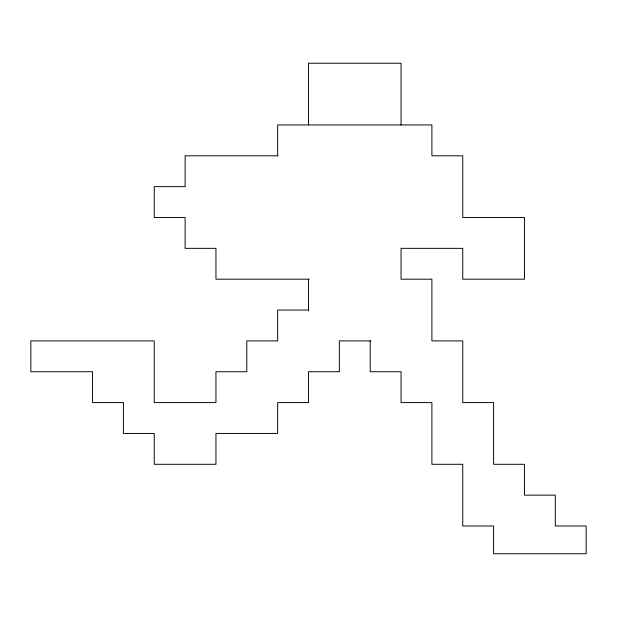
<?xml version="1.0" encoding="UTF-8"?>
<svg xmlns="http://www.w3.org/2000/svg" width="617" height="617" viewBox="0 0 617 617"><rect width="100%" height="100%" fill="white"/><g stroke="black" fill="none" stroke-linecap="round" stroke-linejoin="round"><path stroke-width="0.93" d="M277.889 155.792L185.1 155.792L185.1 186.642L154.25 186.642L154.25 217.493L185.1 217.493L185.1 248.343L215.95 248.343L215.95 279.192L309.217 279.192M308.5 310.043L277.65 310.043L277.65 340.892L246.8 340.892L246.8 371.743L215.95 371.743L215.95 402.592L154.25 402.592L154.25 340.892L30.85 340.892L30.85 371.743L92.55 371.743L92.55 402.592L123.4 402.592L123.4 433.442L154.25 433.442L154.25 464.293L215.95 464.293L215.95 433.442L277.65 433.442L277.65 402.592L308.5 402.592L308.5 371.743L339.35 371.743L339.35 340.892L370.832 340.892M401.05 124.942L401.05 63.242L308.5 63.242L308.5 124.942M370.2 340.892L370.2 371.743L401.05 371.743L401.05 402.592L431.9 402.592L431.9 464.293L462.75 464.293L462.75 525.992L493.6 525.992L493.6 553.758L586.15 553.758L586.15 525.992L555.3 525.992L555.3 495.142L524.45 495.142L524.45 464.293L493.6 464.293L493.6 402.592L462.75 402.592L462.75 340.892L431.9 340.892L431.9 279.192L401.05 279.192L401.05 248.343L462.75 248.343L462.75 279.192L524.45 279.192L524.45 217.493L462.75 217.493L462.75 155.792L431.9 155.792L431.9 124.942L277.65 124.942L277.65 155.792M308.5 279.192L308.5 311.007"/></g></svg>
